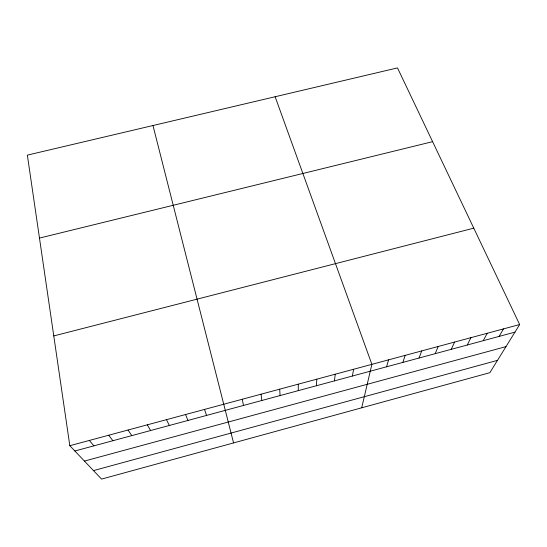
<?xml version="1.0" encoding="UTF-8"?>
<svg xmlns="http://www.w3.org/2000/svg" width="547" height="547" viewBox="0 0 547 547"><rect width="100%" height="100%" fill="white"/><g stroke="black" fill="none" stroke-linecap="round" stroke-linejoin="round"><path stroke-width="0.82" d="M298.272 390.647L298.306 384.165M316.385 385.758L316.816 379.174M334.422 380.883L335.249 374.21M352.391 376.035L353.608 369.266M361.697 407.809L371.885 364.343L275.127 96.737M386.599 366.791L388.555 359.851M402.852 362.401L405.163 355.379M419.05 358.025L421.71 350.921M435.186 353.67L438.188 346.483M451.261 349.328L454.605 342.06M467.275 345L470.96 337.656M483.227 340.692L487.254 333.267M499.124 336.398L503.479 328.897M519.65 324.542L489.852 372.685L101.564 479.097L69.825 445.702L27.35 155.129L397.498 67.903L519.65 324.542L69.825 445.702M93.489 470.605L497.476 360.37M84.436 461.08L505.982 346.627M74.85 450.995L514.959 332.125M53.777 335.926L473.777 228.161M39.473 238.082L432.609 141.666M89.318 440.451L93.906 445.846M108.73 435.221L112.88 440.718M128.06 430.017L131.772 435.617M147.307 424.834L150.589 430.537M166.466 419.672L169.324 425.477M185.542 414.53L187.977 420.438M204.537 409.416L206.554 415.419M233.562 442.926L152.975 125.523M242.287 399.248L243.47 405.45M261.042 394.202L261.815 400.493M279.708 389.17L280.085 395.563"/></g></svg>
